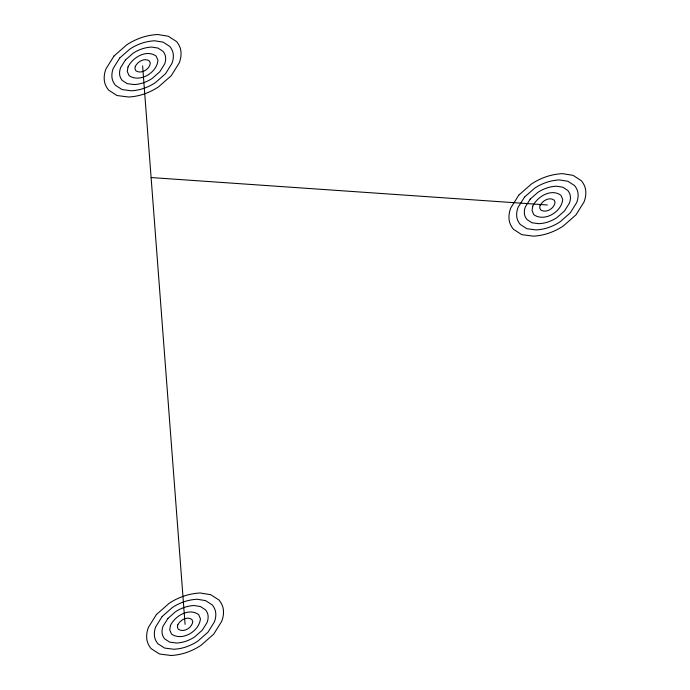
<?xml version="1.0" encoding="UTF-8"?>
<svg xmlns="http://www.w3.org/2000/svg" width="690" height="690" viewBox="0 0 690 690"><rect width="100%" height="100%" fill="white"/><g stroke="black" fill="none" stroke-linecap="round" stroke-linejoin="round"><path stroke-width="1.03" d="M151.11 177.554L547.386 204.99M142.614 65.869L185.075 624.338M127.995 67.016L127.279 71.467L129.039 75.581C139.785 83.128 157.018 72.7 157.958 60.263L156.199 56.149C146.522 49.042 132.558 57.442 127.995 67.016M135.3 66.438L134.947 68.664L135.827 70.725C141.2 74.494 149.816 69.285 150.291 63.066L149.411 61.005C144.564 57.46 137.586 61.652 135.3 66.438M170.447 625.485L169.731 629.936L171.491 634.05C182.238 641.596 199.479 631.169 200.419 618.732L198.66 614.618C188.974 607.511 175.018 615.911 170.447 625.485M177.761 624.907L177.408 627.141L178.287 629.194C183.661 632.963 192.277 627.753 192.743 621.535L191.863 619.473C187.025 615.928 180.047 620.12 177.761 624.907M532.758 206.146L532.042 210.597L533.801 214.711C544.548 222.249 561.781 211.83 562.721 199.384L560.961 195.279C551.284 188.172 537.329 196.564 532.758 206.146M540.072 205.568L539.709 207.793L540.589 209.855C545.962 213.624 554.587 208.415 555.053 202.187L554.173 200.135C549.335 196.581 542.357 200.781 540.072 205.568M113.997 56.028L106.053 68.741A63.808 39.02 2.5 0 0 104.259 79.876A40.736 24.909 2.5 0 0 108.658 90.157L116.998 95.522L128.659 97.031A40.736 24.909 2.5 0 0 144.736 93.788A63.808 39.02 2.5 0 0 158.605 86.802L171.241 75.702L179.176 62.988A63.808 39.02 2.5 0 0 180.97 51.854A40.736 24.909 2.5 0 0 176.571 41.573L168.239 36.216L157.57 34.5A43.254 26.453 2.5 0 0 140.493 37.941A63.808 39.02 2.5 0 0 126.632 44.928L113.997 56.028M119.724 57.994L113.367 68.163A51.043 31.214 2.5 0 0 111.935 77.073A32.594 19.932 2.5 0 0 115.454 85.301L122.121 89.588L131.454 90.795A32.594 19.932 2.5 0 0 144.314 88.208A51.043 31.214 2.5 0 0 155.405 82.619L165.514 73.735L171.862 63.566A51.043 31.214 2.5 0 0 173.302 54.657A32.594 19.932 2.5 0 0 169.783 46.428L163.116 42.142L154.577 40.77A34.603 21.166 2.5 0 0 140.915 43.53A51.043 31.214 2.5 0 0 129.824 49.119L119.724 57.994M125.442 59.961L120.681 67.594A38.286 23.408 2.5 0 0 119.603 74.27A24.443 14.947 2.5 0 0 122.242 80.437L127.245 83.654L134.239 84.568A24.443 14.947 2.5 0 0 143.891 82.619A38.286 23.408 2.5 0 0 152.205 78.427L159.787 71.769L164.556 64.144A38.286 23.408 2.5 0 0 165.626 57.46A24.443 14.947 2.5 0 0 162.987 51.293L157.984 48.076L151.584 47.049A25.953 15.87 2.5 0 0 141.346 49.111A38.286 23.408 2.5 0 0 133.023 53.303L125.442 59.961M156.458 614.497L148.514 627.21A63.808 39.02 2.5 0 0 146.72 638.345A40.736 24.909 2.5 0 0 151.119 648.626L159.459 653.991L171.12 655.5A40.736 24.909 2.5 0 0 187.197 652.257A63.808 39.02 2.5 0 0 201.066 645.271L213.693 634.17L221.637 621.457A63.808 39.02 2.5 0 0 223.431 610.322A40.736 24.909 2.5 0 0 219.032 600.041L210.692 594.685L200.031 592.969A43.254 26.453 2.5 0 0 182.954 596.41A63.808 39.02 2.5 0 0 169.084 603.396L156.458 614.497M162.176 616.463L155.828 626.632A51.043 31.214 2.5 0 0 154.388 635.542A32.594 19.932 2.5 0 0 157.907 643.77L164.582 648.057L173.906 649.264A32.594 19.932 2.5 0 0 186.774 646.677A51.043 31.214 2.5 0 0 197.866 641.088L207.975 632.204L214.323 622.035A51.043 31.214 2.5 0 0 215.754 613.125A32.594 19.932 2.5 0 0 212.235 604.897L205.568 600.611L197.038 599.239A34.603 21.166 2.5 0 0 183.376 601.999A51.043 31.214 2.5 0 0 172.284 607.588L162.176 616.463M167.903 618.43L163.142 626.063A38.286 23.408 2.5 0 0 162.064 632.739A24.443 14.947 2.5 0 0 164.703 638.906L169.706 642.123L176.7 643.037A24.443 14.947 2.5 0 0 186.352 641.088A38.286 23.408 2.5 0 0 194.666 636.896L202.248 630.237L207.009 622.613A38.286 23.408 2.5 0 0 208.087 615.928A24.443 14.947 2.5 0 0 205.447 609.762L200.445 606.545L194.045 605.518A25.953 15.87 2.5 0 0 183.799 607.58A38.286 23.408 2.5 0 0 175.484 611.771L167.903 618.43M518.759 195.158L510.824 207.871A63.808 39.02 2.5 0 0 509.03 219.006A40.736 24.909 2.5 0 0 513.429 229.287L521.761 234.643L533.422 236.161A40.736 24.909 2.5 0 0 549.507 232.918A63.808 39.02 2.5 0 0 563.368 225.932L576.003 214.832L583.947 202.118A63.808 39.02 2.5 0 0 585.741 190.983A40.736 24.909 2.5 0 0 581.342 180.702L573.002 175.338L562.333 173.63A43.254 26.453 2.5 0 0 545.264 177.071A63.808 39.02 2.5 0 0 531.395 184.058L518.759 195.158M524.486 197.124L518.138 207.293A51.043 31.214 2.5 0 0 516.698 216.203A32.594 19.932 2.5 0 0 520.217 224.423L526.884 228.718L536.216 229.925A32.594 19.932 2.5 0 0 549.085 227.329A51.043 31.214 2.5 0 0 560.177 221.74L570.276 212.865L576.633 202.696A51.043 31.214 2.5 0 0 578.065 193.787A32.594 19.932 2.5 0 0 574.546 185.558L567.879 181.272L559.349 179.9A34.603 21.166 2.5 0 0 545.687 182.652A51.043 31.214 2.5 0 0 534.595 188.241L524.486 197.124M530.213 199.091L525.444 206.715A38.286 23.408 2.5 0 0 524.374 213.4A24.443 14.947 2.5 0 0 527.013 219.567L532.016 222.784L539.011 223.689A24.443 14.947 2.5 0 0 548.654 221.749A38.286 23.408 2.5 0 0 556.977 217.557L564.558 210.899L569.319 203.265A38.286 23.408 2.5 0 0 570.397 196.59A24.443 14.947 2.5 0 0 567.758 190.414L562.755 187.206L556.356 186.171A25.953 15.87 2.5 0 0 546.109 188.241A38.286 23.408 2.5 0 0 537.795 192.432L530.213 199.091"/></g></svg>
